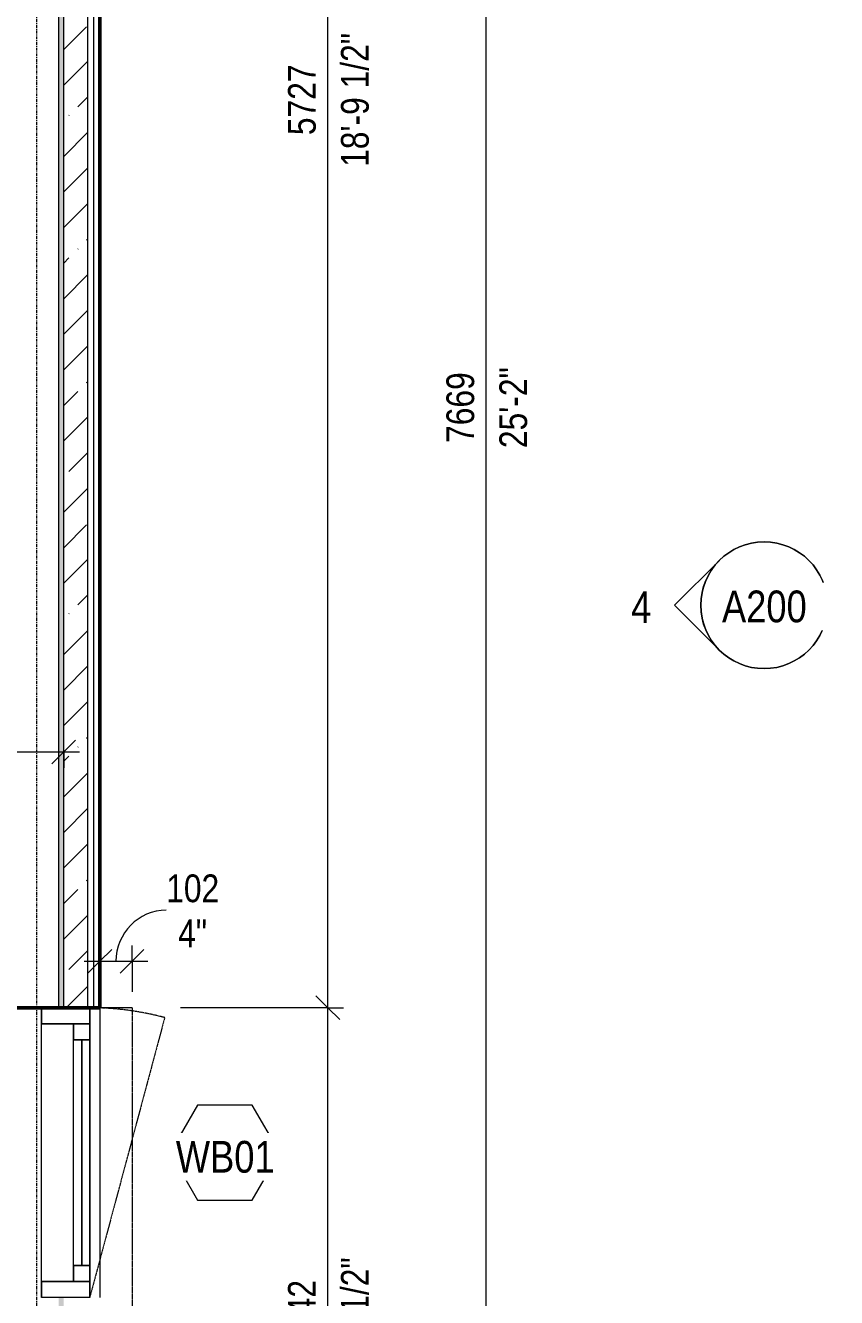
# Model space of a CAD drawing. Header units: millimetres. Extents: x 12719 to 31196, y -17777 to 12929.
# Drawn here: x 28635 to 31196, y 3315 to 7328 of the extents above; entities that cross this region are included whole.
import ezdxf

# ---------------------------------------------------------------- set-up
doc = ezdxf.new("R2010")
doc.units = ezdxf.units.MM
for name, pattern in [('CMHC_Center - Large', [18, 9, -3, 3, -3]), ('CMHC_Center - Small', [4.5, 2.25, -0.75, 0.75, -0.75]), ('CMHC_Dash - Small', [2, 1, -1])]:
    doc.linetypes.add(name, pattern=pattern)
for name, color, linetype, lineweight in [('A-ANNO-DIMS', 7, 'Continuous', 9), ('A-ANNO-DIMS-50', 7, 'Continuous', 9), ('A-ANNO-NOTE', 7, 'Continuous', 18), ('A-FLOR-OTLN', 7, 'Continuous', 18), ('A-GLAZ', 7, 'Continuous', 18), ('A-GLAZ-IDEN', 7, 'Continuous', 9), ('A-WALL', 7, 'Continuous', 18), ('A-WALL-PATT', 7, 'Continuous', 50), ('S-GRID', 7, 'Continuous', 9)]:
    doc.layers.add(name, color=color, linetype=linetype, lineweight=lineweight)
for name, color, linetype, lineweight, true_color in [('A-DETL', 7, 'Continuous', 18, 0x00a600), ('A-GLAZ-HDLN', 9, 'CMHC_Dash - Small', 18, 0x808080), ('G-ANNO-SYMB', 7, 'CMHC_Center - Small', 9, 0xffc640)]:
    doc.layers.add(name, color=color, linetype=linetype, lineweight=lineweight, true_color=true_color)
doc.styles.add('Arial Narrow_1', font='ARIALN.TTF', dxfattribs={"height": 100})
doc.styles.add('Arial Narrow_6', font='ARIALN.TTF', dxfattribs={"height": 87.5})
doc.dimstyles.new('CMHC_Standard_1', dxfattribs={"dimscale": 304.8, "dimtxt": 89.55021, "dimasz": 0.246063, "dimexe": 0.164042, "dimexo": 0.164042, "dimgap": 0.04101, "dimtad": 1, "dimdec": 0, "dimzin": 0, "dimdsep": 46, "dimtxsty": 'Arial Narrow_6', "dimblk1": 'OBLIQUE', "dimblk2": 'OBLIQUE', "dimsah": 1, "dimcen": 0.09, "dimdle": 0.164042, "dimazin": 0, "dimtfac": 1, "dimtdec": 4, "dimtix": 1, "dimtmove": 0, "dimatfit": 3, "dimfxl": 1, "dimtvp": 1, "dimtfill": 1, "dimtolj": 1, "dimtzin": 0, "dimarcsym": 2})
doc.dimstyles.new('CMHC_Standard_2', dxfattribs={"dimscale": 304.8, "dimtxt": 89.55021, "dimasz": 0.246063, "dimexe": 0.164042, "dimexo": 0.164042, "dimgap": 0.04101, "dimtad": 1, "dimdec": 0, "dimzin": 0, "dimdsep": 46, "dimtxsty": 'Arial Narrow_6', "dimblk1": 'OBLIQUE', "dimblk2": 'OBLIQUE', "dimsah": 1, "dimcen": 0.09, "dimdle": 0.164042, "dimazin": 0, "dimtfac": 1, "dimtdec": 4, "dimtix": 1, "dimtmove": 1, "dimatfit": 3, "dimfxl": 1, "dimtvp": 1, "dimtfill": 1, "dimtolj": 1, "dimtzin": 0, "dimarcsym": 2})

# ---------------------------------------------------------------- blocks, each defined once
blk = doc.blocks.new('Operable - 3_0_x6_10_-8899171-ADU-1 - MAIN FLOOR')
at = {"layer": 'A-GLAZ', "color": 8, "linetype": 'CMHC_Dash - Small', "true_color": 0x808080}
blk.add_line((-426, 347.7), (457.2, 111), dxfattribs=at)
at = {"layer": 'A-GLAZ'}
for p, q in [((-406.4, 111), (-457.2, 111)), ((-457.2, 111), (-406.4, 111)), ((-457.2, -41.4), (-457.2, 111)), ((-406.4, -41.4), (-406.4, 111)), ((-355.6, 111), (-406.4, 111)), ((-406.4, 111), (-406.4, 60.2)), ((-406.4, 111), (-406.4, -41.4)), ((-406.4, 111), (-355.6, 111)), ((-406.4, 60.2), (-406.4, 111)), ((355.6, 111), (-355.6, 111)), ((-355.6, 111), (-355.6, 85.6)), ((-355.6, 60.2), (-355.6, 111)), ((-355.6, 111), (-355.6, 60.2)), ((-355.6, 111), (355.6, 111)), ((-355.6, 85.6), (-355.6, 111)), ((-355.6, 85.6), (355.6, 85.6)), ((355.6, 85.6), (-355.6, 85.6)), ((355.6, 85.6), (355.6, 111)), ((406.4, 111), (355.6, 111)), ((355.6, 111), (355.6, 60.2)), ((355.6, 111), (406.4, 111)), ((355.6, 60.2), (355.6, 111)), ((355.6, 111), (355.6, 85.6)), ((457.2, 111), (406.4, 111)), ((406.4, 111), (406.4, -41.4)), ((406.4, 60.2), (406.4, 111)), ((406.4, 111), (457.2, 111)), ((406.4, -41.4), (406.4, 111)), ((406.4, 111), (406.4, 60.2)), ((457.2, 111), (457.2, -41.4)), ((-406.4, 60.2), (-355.6, 60.2)), ((-355.6, 60.2), (-406.4, 60.2)), ((355.6, 60.2), (-355.6, 60.2)), ((355.6, 60.2), (406.4, 60.2)), ((406.4, 60.2), (355.6, 60.2)), ((-457.2, -41.4), (-406.4, -41.4)), ((-406.4, -41.4), (-457.2, -41.4)), ((406.4, -41.4), (-406.4, -41.4)), ((406.4, -41.4), (457.2, -41.4)), ((457.2, -41.4), (406.4, -41.4))]:
    blk.add_line(p, q, dxfattribs=at)
at = {"layer": 'A-GLAZ', "color": 8, "linetype": 'CMHC_Dash - Small', "true_color": 0x808080}
blk.add_arc((457.2, 111), 914.4, 165, 180, dxfattribs=at)
at = {"layer": 'A-GLAZ-HDLN'}
for p, q in [((406.4, 111), (-406.4, 111)), ((-198, 111), (406.4, 111))]:
    blk.add_line(p, q, dxfattribs=at)
blk = doc.blocks.new('Elevation - Standard-404525-ADU-1 - MAIN FLOOR')
at = {"layer": 'G-ANNO-SYMB', "color": 7, "linetype": 'Continuous'}
blk.add_circle((0, 0), 4, dxfattribs=at)
for start, end in [(360, 180), (180, 360)]:
    blk.add_arc((0, 0), 4, start, end, dxfattribs=at)
blk = doc.blocks.new('Elevation - Standard-5323822-ADU-1 - MAIN FLOOR')
at = {"layer": 'G-ANNO-SYMB', "color": 7, "linetype": 'Continuous'}
for p, q in [((0, 5.657), (-2.828, 2.828)), ((2.828, 2.828), (0, 5.657))]:
    blk.add_line(p, q, dxfattribs=at)
blk.add_arc((0, 0), 4, 45, 135, dxfattribs=at)
blk = doc.blocks.new('CMHC_Tag - Window - Plan-8590417-ADU-1 - MAIN FLOOR')
at = {"layer": 'A-ANNO-NOTE', "lineweight": 9}
for p, q in [((-1.732, 3), (-3.464, 0)), ((1.732, 3), (-1.732, 3)), ((3.464, 0), (1.732, 3)), ((-3.464, 0), (-1.732, -3)), ((1.732, -3), (3.464, 0)), ((-1.732, -3), (1.732, -3))]:
    blk.add_line(p, q, dxfattribs=at)
blk = doc.blocks.new('DIMBLOCK30-ADU-1 - MAIN FLOOR')
at = {"layer": 'A-ANNO-DIMS-50', "lineweight": 18, "transparency": 16777216}
for p, q in [((29589.5, 4229.5), (29552, 4267)), ((29589.5, 4229.5), (29627, 4192)), ((29589.5, 2287.5), (29552, 2325)), ((29589.5, 2287.5), (29627, 2250))]:
    blk.add_line(p, q, dxfattribs=at)
at = {"layer": 'A-ANNO-DIMS-50', "transparency": 16777216}
for p, q in [((29589.5, 4229.5), (29124.6, 4229.5)), ((29589.5, 2287.5), (29589.5, 4229.5)), ((29589.5, 4229.5), (29639.5, 4229.5)), ((29589.5, 2287.5), (28776.9, 2287.5)), ((29589.5, 2287.5), (29639.5, 2287.5))]:
    blk.add_line(p, q, dxfattribs=at)
at = {"layer": 'A-ANNO-DIMS-50', "color": 0, "transparency": 16777216, "char_height": 87.5, "attachment_point": 1, "rotation": 90, "line_spacing_factor": 0.974696, "style": 'Arial Narrow_6', "bg_fill": 3, "box_fill_scale": 1.25, "bg_fill_color": 256, "bg_fill_true_color": 13158600, "bg_fill_transparency": 0}
for s, insert, width in [('6\'-4 1/2"', (29631.1, 3075.2), 440.075), ('1942', (29463.9, 3147.7), 266.092)]:
    blk.add_mtext(s, dxfattribs=dict(at, insert=insert, width=width))
blk = doc.blocks.new('_Oblique')
at = {"color": 0, "linetype": 'ByBlock', "lineweight": -2}
blk.add_line((-0.5, -0.5), (0.5, 0.5), dxfattribs=at)
blk = doc.blocks.new('DIMBLOCK31-ADU-1 - MAIN FLOOR')
at = {"layer": 'A-ANNO-DIMS-50', "lineweight": 18, "transparency": 16777216}
for p, q in [((29589.5, 9956.9), (29552, 9994.4)), ((29589.5, 9956.9), (29627, 9919.4)), ((29589.5, 4229.5), (29552, 4267)), ((29589.5, 4229.5), (29627, 4192))]:
    blk.add_line(p, q, dxfattribs=at)
at = {"layer": 'A-ANNO-DIMS-50', "transparency": 16777216}
for p, q in [((29589.5, 4229.5), (29589.5, 10006.9)), ((29589.5, 9956.9), (28776.9, 9956.9)), ((29589.5, 9956.9), (29639.5, 9956.9)), ((29589.5, 4229.5), (29124.6, 4229.5)), ((29589.5, 4229.5), (29639.5, 4229.5))]:
    blk.add_line(p, q, dxfattribs=at)
at = {"layer": 'A-ANNO-DIMS-50', "color": 0, "transparency": 16777216, "char_height": 87.5, "attachment_point": 1, "rotation": 90, "line_spacing_factor": 0.974696, "style": 'Arial Narrow_6', "bg_fill": 3, "box_fill_scale": 1.25, "bg_fill_color": 256, "bg_fill_true_color": 13158600, "bg_fill_transparency": 0}
for s, insert, width in [('18\'-9 1/2"', (29631.1, 6882.2), 506.598), ('5727', (29463.9, 6982.4), 266.092)]:
    blk.add_mtext(s, dxfattribs=dict(at, insert=insert, width=width))
blk = doc.blocks.new('DIMBLOCK46-ADU-1 - MAIN FLOOR')
at = {"layer": 'A-ANNO-DIMS-50', "lineweight": 18, "transparency": 16777216}
for p, q in [((30089.5, 9956.9), (30052, 9994.4)), ((30089.5, 9956.9), (30127, 9919.4)), ((30089.5, 2287.5), (30052, 2325)), ((30089.5, 2287.5), (30127, 2250))]:
    blk.add_line(p, q, dxfattribs=at)
at = {"layer": 'A-ANNO-DIMS-50', "transparency": 16777216}
for p, q in [((30089.5, 2287.5), (30089.5, 10006.9)), ((30089.5, 9956.9), (28776.9, 9956.9)), ((30089.5, 9956.9), (30139.5, 9956.9)), ((30089.5, 2287.5), (28776.9, 2287.5)), ((30089.5, 2287.5), (30139.5, 2287.5))]:
    blk.add_line(p, q, dxfattribs=at)
at = {"layer": 'A-ANNO-DIMS-50', "color": 0, "transparency": 16777216, "char_height": 87.5, "attachment_point": 1, "rotation": 90, "line_spacing_factor": 0.974696, "style": 'Arial Narrow_6', "bg_fill": 3, "box_fill_scale": 1.25, "bg_fill_color": 256, "bg_fill_true_color": 13158600, "bg_fill_transparency": 0}
for s, insert, width in [('25\'-2"', (30131.1, 5995), 305.324), ('7669', (29963.9, 6011.4), 266.092)]:
    blk.add_mtext(s, dxfattribs=dict(at, insert=insert, width=width))
blk = doc.blocks.new('DIMBLOCK57-ADU-1 - MAIN FLOOR')
at = {"layer": 'A-ANNO-DIMS-50', "transparency": 16777216}
for p, q in [((26818.4, 5036.3), (26818.4, 5670.3)), ((26818.4, 5036.3), (28805.9, 5036.3)), ((26818.4, 5036.3), (26818.4, 4986.3)), ((28755.9, 5036.3), (28755.9, 5039.3)), ((28755.9, 5036.3), (28755.9, 4986.3))]:
    blk.add_line(p, q, dxfattribs=at)
at = {"layer": 'A-ANNO-DIMS-50', "lineweight": 18, "transparency": 16777216}
for p, q in [((26818.4, 5036.3), (26855.9, 5073.8)), ((28755.9, 5036.3), (28793.4, 5073.8)), ((26818.4, 5036.3), (26780.9, 4998.8)), ((28755.9, 5036.3), (28718.4, 4998.8))]:
    blk.add_line(p, q, dxfattribs=at)
at = {"layer": 'A-ANNO-DIMS-50', "color": 0, "transparency": 16777216, "char_height": 87.5, "attachment_point": 1, "line_spacing_factor": 0.974696, "style": 'Arial Narrow_6', "bg_fill": 3, "box_fill_scale": 1.25, "bg_fill_color": 256, "bg_fill_true_color": 13158600, "bg_fill_transparency": 0}
for s, insert, width in [('1938', (27676.3, 5161.9), 266.092), ('6\'-4 1/4"', (27603.8, 4994.7), 440.075)]:
    blk.add_mtext(s, dxfattribs=dict(at, insert=insert, width=width))
blk = doc.blocks.new('DIMBLOCK68-ADU-1 - MAIN FLOOR')
at = {"layer": 'A-ANNO-DIMS-50', "transparency": 16777216}
for p, q in [((28971.5, 4375.9), (28971.5, 4425.9)), ((28819.9, 4375.9), (29021.5, 4375.9)), ((28869.9, 4375.9), (28869.9, 4379)), ((28869.9, 4375.9), (28869.9, 4325.9)), ((28971.5, 4375.9), (28971.5, 4279.5))]:
    blk.add_line(p, q, dxfattribs=at)
at = {"layer": 'A-ANNO-DIMS-50', "lineweight": 18, "transparency": 16777216}
for p, q in [((28869.9, 4375.9), (28832.4, 4338.4)), ((28869.9, 4375.9), (28907.4, 4413.4)), ((28971.5, 4375.9), (28934, 4338.4)), ((28971.5, 4375.9), (29009, 4413.4))]:
    blk.add_line(p, q, dxfattribs=at)
at = {"layer": 'A-ANNO-DIMS-50', "transparency": 16777216}
blk.add_ellipse((29079.4, 4375.9), major_axis=(0, 161), ratio=0.985322, start_param=0, end_param=1.570796, dxfattribs=at)
at = {"layer": 'A-ANNO-DIMS-50', "color": 0, "transparency": 16777216, "insert": (29117, 4507.9), "char_height": 87.5, "width": 109.166, "attachment_point": 1, "line_spacing_factor": 0.974696, "style": 'Arial Narrow_6', "bg_fill": 3, "box_fill_scale": 1.25, "bg_fill_color": 256, "bg_fill_true_color": 13158600, "bg_fill_transparency": 0}
blk.add_mtext('4"', dxfattribs=at)
at = {"layer": 'A-ANNO-DIMS-50', "color": 0, "transparency": 16777216, "insert": (29079.4, 4650), "char_height": 87.5, "width": 199.569, "attachment_point": 1, "line_spacing_factor": 0.974696, "style": 'Arial Narrow_6', "bg_fill": 3, "box_fill_scale": 1.25, "bg_fill_color": 256, "bg_fill_true_color": 13158600, "bg_fill_transparency": 0}
blk.add_mtext('102', dxfattribs=at)

msp = doc.modelspace()

# ---------------------------------------------------------------- hatches: boundary and pattern name
at = {"layer": 'A-WALL-PATT', "lineweight": 18, "true_color": 0x787878}
h = msp.add_hatch(dxfattribs=at)
h.set_pattern_fill('FP_2', color=8, style=0, pattern_type=2)
h.set_pattern_definition([(45, (82906.15, 0), (-112.2532, 112.2532), []), (45, (83018.4, 0), (-112.2532, 112.2532), [198.438, -39.688, 1.676, -38.011])])
h.paths.add_polyline_path([(28831.9, 2211.5), (28831.9, 3315.1), (28755.9, 3315.1), (28755.9, 2211.5)])
h.paths.add_polyline_path([(28831.9, 4229.5), (28831.9, 10032.9), (28755.9, 10032.9), (28755.9, 4229.5)])
at = {"layer": 'A-WALL-PATT', "lineweight": 18, "true_color": 0x808080}
h = msp.add_hatch(dxfattribs=at)
h.set_pattern_fill('FP_3', color=8, style=0, pattern_type=2)
h.set_pattern_definition([(0, (82906.15, 0), (0, 63.475), []), (315, (82906.15, 0), (63.474147, 0), [89.767, -89.767]), (45, (82906.15, 0), (63.474147, 0), [89.767, -89.767])])
h.paths.add_polyline_path([(28739.9, 2287.5), (28755.9, 2287.5), (28755.9, 3315.1), (28739.9, 3315.1), (28739.9, 2303.5)])
h.paths.add_polyline_path([(28755.9, 4229.5), (28755.9, 9956.9), (28739.9, 9956.9), (28739.9, 4229.5)])

# ---------------------------------------------------------------- linework, layer by layer
at = {"layer": 'A-DETL', "color": 7, "linetype": 'CMHC_Dash - Small'}
for q in [(28869.9, 4229.5), (28971.5, 469.3)]:
    msp.add_line((28971.5, 4229.5), q, dxfattribs=at)
at = {"layer": 'A-FLOR-OTLN', "color": 253, "true_color": 0xaaaaaa}
msp.add_line((28869.9, 4229.5), (28869.9, 3315.1), dxfattribs=at)
at = {"layer": 'A-WALL'}
for p, q in [((28850.9, 4229.5), (28850.9, 10051.9)), ((28831.9, 4229.5), (28831.9, 10032.9)), ((28755.9, 4229.5), (28755.9, 9956.9)), ((28739.9, 4229.5), (28739.9, 9940.9))]:
    msp.add_line(p, q, dxfattribs=at)
at = {"layer": 'A-WALL', "lineweight": 50}
for p, q in [((28869.9, 4229.5), (28869.9, 10070.9)), ((28583.9, 4229.5), (28869.9, 4229.5))]:
    msp.add_line(p, q, dxfattribs=at)
at = {"layer": 'S-GRID', "color": 8, "linetype": 'CMHC_Center - Large', "true_color": 0x808080}
msp.add_line((28669.9, 11830.1), (28669.9, -1623.1), dxfattribs=at)

# ---------------------------------------------------------------- block references
at = {"layer": 'A-GLAZ', "rotation": 270}
msp.add_blockref('Operable - 3_0_x6_10_-8899171-ADU-1 - MAIN FLOOR', (28726.9, 3772.3), dxfattribs=at)
at = {"layer": 'A-GLAZ-IDEN', "xscale": 49.99999999999998, "yscale": 49.99999999999998, "zscale": 49.99999999999998}
msp.add_blockref('CMHC_Tag - Window - Plan-8590417-ADU-1 - MAIN FLOOR', (29264.6, 3772.3), dxfattribs=at)
at = {"layer": 'G-ANNO-SYMB', "color": 7, "linetype": 'Continuous', "xscale": 49.99999999999998, "yscale": 49.99999999999998, "zscale": 49.99999999999998}
msp.add_blockref('Elevation - Standard-404525-ADU-1 - MAIN FLOOR', (30966.9, 5499.3), dxfattribs=at)

# ---------------------------------------------------------------- texts
at = {"layer": 'G-ANNO-SYMB', "color": 7, "linetype": 'Continuous', "insert": (30547, 5543.3), "char_height": 100, "width": 80.169, "attachment_point": 1, "style": 'Arial Narrow_1', "bg_fill": 3, "box_fill_scale": 1.25, "bg_fill_color": 256, "bg_fill_true_color": 13158600, "bg_fill_transparency": 0}
msp.add_mtext('4', dxfattribs=at)

# ---------------------------------------------------------------- next in the draw order: texts
at = {"layer": 'A-GLAZ-IDEN', "insert": (29109.7, 3809.2), "char_height": 100, "width": 388.818, "attachment_point": 1, "style": 'Arial Narrow_1', "bg_fill": 3, "box_fill_scale": 1.25, "bg_fill_color": 256, "bg_fill_true_color": 13158600, "bg_fill_transparency": 0}
msp.add_mtext('WB01', dxfattribs=at)
at = {"layer": 'G-ANNO-SYMB', "color": 7, "linetype": 'Continuous', "insert": (30833.9, 5545.5), "char_height": 100, "width": 336.709, "attachment_point": 1, "style": 'Arial Narrow_1', "bg_fill": 3, "box_fill_scale": 1.25, "bg_fill_color": 256, "bg_fill_true_color": 13158600, "bg_fill_transparency": 0}
msp.add_mtext('A200', dxfattribs=at)

# ---------------------------------------------------------------- next in the draw order: block references
at = {"layer": 'G-ANNO-SYMB', "color": 7, "linetype": 'Continuous', "xscale": 49.99999999999998, "yscale": 49.99999999999998, "zscale": 49.99999999999998, "rotation": 90}
msp.add_blockref('Elevation - Standard-5323822-ADU-1 - MAIN FLOOR', (30966.9, 5499.3), dxfattribs=at)

# ---------------------------------------------------------------- next in the draw order: dimensions: what is measured, and where the dimension line sits
at = {"layer": 'A-ANNO-DIMS'}
dim = msp.add_linear_dim(base=(29589.5, 4229.5), p1=(28726.9, 2287.5), p2=(29074.6, 4229.5), angle=90, dimstyle='CMHC_Standard_1', override={"dimpost": '<>\\X', "dimfxl": 1972.874641}, dxfattribs=at)
dim.commit()
dim.dimension.update_dxf_attribs({"geometry": 'DIMBLOCK30-ADU-1 - MAIN FLOOR', "text_midpoint": (29589.5, 3258.5)})

# ---------------------------------------------------------------- next in the draw order: dimensions: what is measured, and where the dimension line sits
dim = msp.add_linear_dim(base=(29589.5, 9956.9), p1=(29074.6, 4229.5), p2=(28726.9, 9956.9), angle=90, dimstyle='CMHC_Standard_1', override={"dimpost": '<>\\X', "dimfxl": 5737.942237}, dxfattribs=at)
dim.commit()
dim.dimension.update_dxf_attribs({"geometry": 'DIMBLOCK31-ADU-1 - MAIN FLOOR', "text_midpoint": (29589.5, 7093.2)})

# ---------------------------------------------------------------- next in the draw order: dimensions: what is measured, and where the dimension line sits
dim = msp.add_linear_dim(base=(30089.5, 9956.9), p1=(28726.9, 2287.5), p2=(28726.9, 9956.9), angle=90, dimstyle='CMHC_Standard_1', override={"dimpost": '<>\\X', "dimfxl": 7669.4}, dxfattribs=at)
dim.commit()
dim.dimension.update_dxf_attribs({"geometry": 'DIMBLOCK46-ADU-1 - MAIN FLOOR', "text_midpoint": (30089.5, 6122.2)})

# ---------------------------------------------------------------- next in the draw order: dimensions: what is measured, and where the dimension line sits
dim = msp.add_linear_dim(base=(28755.9223703, 5036.2839177), p1=(26818.4223703, 5720.3427091), p2=(28755.9223703, 5089.3169263), dimstyle='CMHC_Standard_1', override={"dimpost": '<>\\X', "dimfxl": 2037.670186}, dxfattribs=at)
dim.commit()
dim.dimension.update_dxf_attribs({"geometry": 'DIMBLOCK57-ADU-1 - MAIN FLOOR', "text_midpoint": (27787.1723703, 5036.2839177)})
dim = msp.add_linear_dim(base=(28971.5, 4375.9), p1=(28869.9, 4429), p2=(28971.5, 4229.5), dimstyle='CMHC_Standard_2', override={"dimpost": '<>\\X', "dimfxl": 223.825587}, dxfattribs=at)
dim.commit()
dim.dimension.update_dxf_attribs({"geometry": 'DIMBLOCK68-ADU-1 - MAIN FLOOR', "text_midpoint": (29079.4, 4533.4), "dimtype": 160})

doc.saveas('drawing.dxf')
